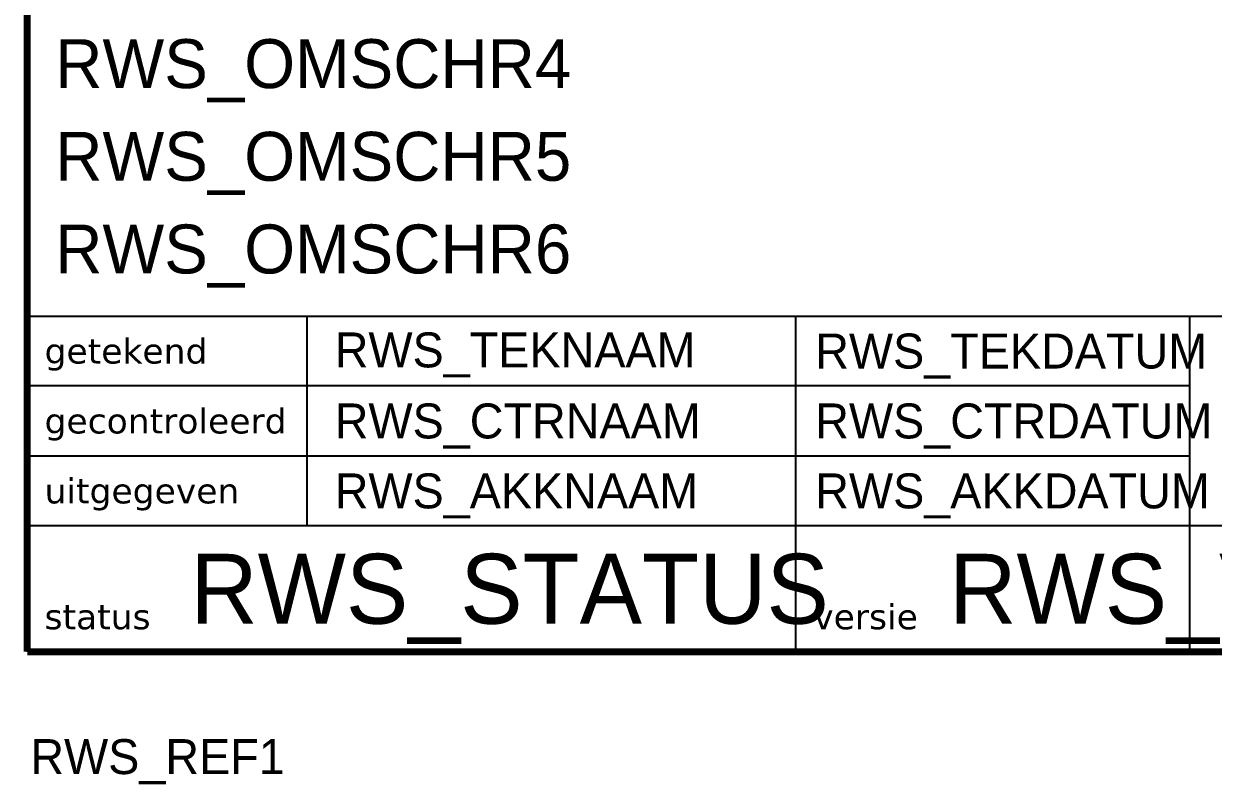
# Model space of a CAD drawing. Header units: metres. Extents: x -170 to 15, y -9 to 95.
# Drawn here: x -170.2 to -85.1, y -9.5 to 44.9 of the extents above; entities that cross this region are included whole.
import ezdxf

# ---------------------------------------------------------------- set-up
doc = ezdxf.new("R2010")
doc.units = ezdxf.units.M
doc.header["$MEASUREMENT"] = 0
for name, color, linetype in [('TO-XX-STEMPEL', 7, 'CONTINUOUS'), ('TO-XX-T18_1', 7, 'CONTINUOUS'), ('TO-XX-T25_1', 7, 'CONTINUOUS'), ('TO-XX-T35_1', 7, 'CONTINUOUS'), ('TO-XX-T50_1', 7, 'CONTINUOUS')]:
    doc.layers.add(name, color=color, linetype=linetype)
doc.styles.add('RIJKSHUISSTIJL', font='verdana.TTF', dxfattribs={"height": 1.8})
doc.styles.add('RTW_ISO', font='iso-rtw.shx')

msp = doc.modelspace()

# ---------------------------------------------------------------- linework, layer by layer
at = {"layer": 'TO-XX-STEMPEL'}
for p, q in [((-170, 95), (-170, 0)), ((-170, 24), (-37.481, 24)), ((-150, 24), (-150, 9)), ((-115, 0), (-115, 24)), ((-86.823, 0), (-86.823, 24)), ((-86.902, 19), (-170, 19)), ((-170, 14), (-86.823, 14)), ((-37.489, 9), (-170, 9))]:
    msp.add_line(p, q, dxfattribs=at)
at = {"layer": 'TO-XX-STEMPEL', "const_width": 0.5, "flags": 128}
for points in [[(0, 0), (0, 95), (-170, 95), (-170, 0)], [(-170, 0), (0, 0)]]:
    msp.add_lwpolyline(points, dxfattribs=at)

# ---------------------------------------------------------------- texts
at = {"layer": 'TO-XX-T18_1', "style": 'RIJKSHUISSTIJL'}
for s, p in [('getekend', (-168.764, 20.606)), ('gecontroleerd', (-168.764, 15.606)), ('uitgegeven', (-168.764, 10.606)), ('versie', (-113.764, 1.606)), ('status', (-168.764, 1.606))]:
    msp.add_text(s, height=1.8, dxfattribs=at).set_placement(p)
at = {"layer": 'TO-XX-T25_1', "style": 'RTW_ISO', "flags": 8}
for tag, p in [('RWS_TEKNAAM', (-148, 20.33)), ('RWS_TEKDATUM', (-113.616, 20.25)), ('RWS_CTRNAAM', (-148, 15.25)), ('RWS_CTRDATUM', (-113.616, 15.25)), ('RWS_AKKNAAM', (-148, 10.25)), ('RWS_AKKDATUM', (-113.616, 10.25)), ('RWS_REF1', (-169.781, -8.75))]:
    msp.add_attdef(tag, p, '', height=2.5, dxfattribs=at)
at = {"layer": 'TO-XX-T35_1', "style": 'RTW_ISO', "flags": 8}
for tag, p in [('RWS_OMSCHR4', (-168, 40.298)), ('RWS_OMSCHR5', (-168, 33.672)), ('RWS_OMSCHR6', (-168, 27.046))]:
    msp.add_attdef(tag, p, '', height=3.5, dxfattribs=at)
at = {"layer": 'TO-XX-T50_1', "style": 'RTW_ISO', "flags": 8}
for tag, p in [('RWS_STATUS', (-158.338, 2)), ('RWS_VERSIE', (-104.039, 2))]:
    msp.add_attdef(tag, p, '', height=5, dxfattribs=at)

doc.saveas('drawing.dxf')
